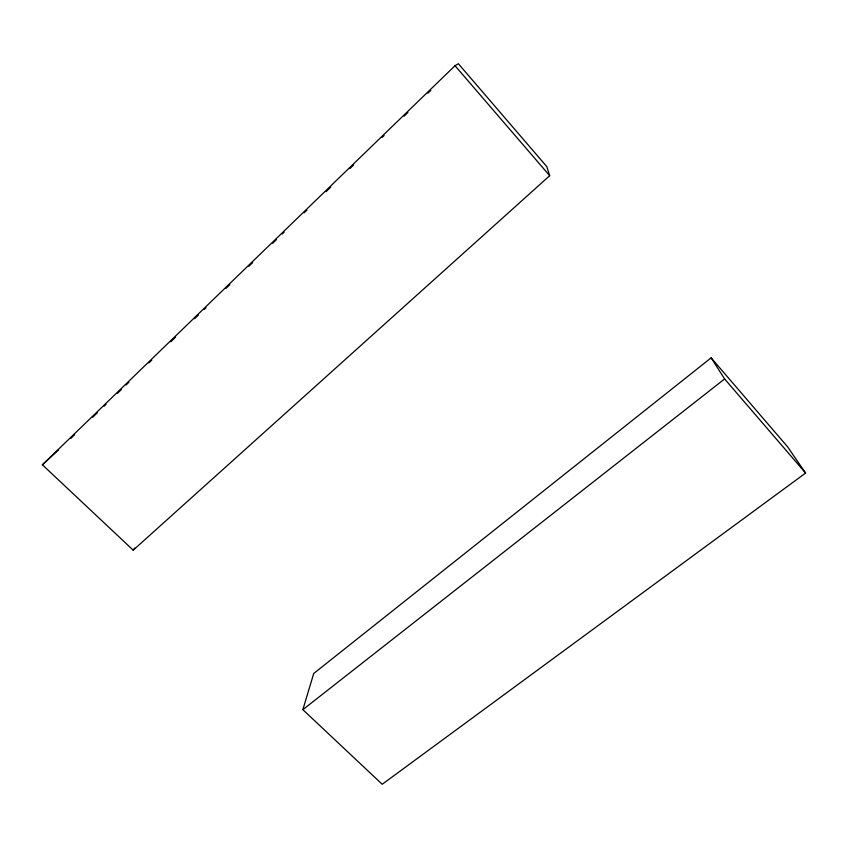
<?xml version="1.0" encoding="UTF-8"?>
<svg xmlns="http://www.w3.org/2000/svg" width="848" height="848" viewBox="0 0 848 848"><rect width="100%" height="100%" fill="white"/><g stroke="black" fill="none" stroke-linecap="round" stroke-linejoin="round"><path stroke-width="1.27" d="M302.853 709.659L313.728 673.482L711.133 357.835L787.559 446.769L805.6 473.046L382.215 784.273L302.853 709.659L724.616 378.95L711.133 357.835M133.2 550.172L549.684 175.695L546.822 166.653L458.365 63.727L455.026 65.709L42.4 464.81L133.2 550.172L134.737 548.031M70.819 438.405L74.624 434.717M92.718 417.227L97.478 412.626M104.145 406.181L106.042 404.337M117.469 393.292L121.285 389.614M126.045 385.003L128.896 382.247M148.898 362.912L151.75 360.156M170.798 341.744L175.557 337.133M194.605 318.721L198.411 315.043M204.124 309.52L206.032 307.676M226.024 288.341L229.84 284.663M248.877 266.251L252.693 262.573M272.685 243.238L276.49 239.549M282.204 234.027L284.112 232.193M304.103 212.859L306.965 210.092M326.014 191.68L330.773 187.079M349.811 168.667L353.627 164.989M382.194 137.365L384.091 135.532M404.093 116.197L407.899 112.508M427.901 93.185L430.752 90.418M42.4 464.81L58.501 449.896M455.026 65.709L549.684 175.695M724.616 378.95L805.6 473.046"/></g></svg>
